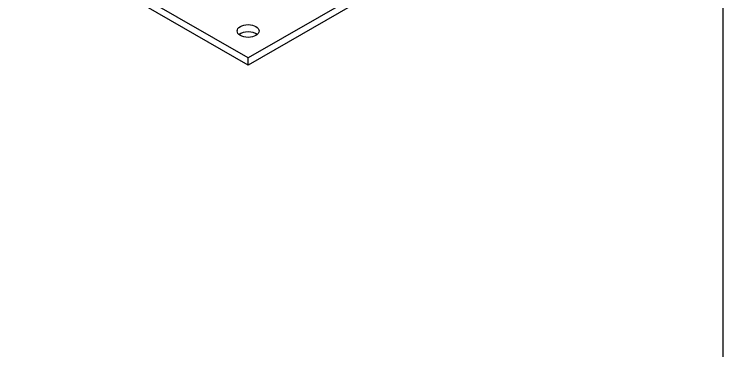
# Model space of a CAD drawing. Header units: millimetres. Extents: x 75184266 to 76346726, y -35850126 to -33679385.
# Drawn here: x 75487089 to 75528203, y -35574068 to -35554539 of the extents above; entities that cross this region are included whole.
import ezdxf

# ---------------------------------------------------------------- set-up
doc = ezdxf.new("R2010")
doc.units = ezdxf.units.MM
doc.header["$LTSCALE"] = 50
doc.header["$MEASUREMENT"] = 0
doc.layers.add('PARKING', color=7, linetype='CONTINUOUS')
doc.layers.add('가시적인 것(ISO)', color=7, linetype='CONTINUOUS', lineweight=25)

msp = doc.modelspace()

# ---------------------------------------------------------------- linework, layer by layer
at = {"layer": 'PARKING', "color": 3}
msp.add_line((75528203.1, -35522254.9), (75528203.1, -35756542.3), dxfattribs=at)
at = {"layer": '가시적인 것(ISO)'}
for p, q in [((75524418.5, -35543397.9), (75500663.6, -35557077.4)), ((75524418.5, -35543816.4), (75500663.6, -35557495.9)), ((75500663.6, -35557077.4), (75487089.4, -35549260.5)), ((75500663.6, -35557495.9), (75487089.4, -35549679)), ((75500663.6, -35557495.9), (75500663.6, -35557077.4))]:
    msp.add_line(p, q, dxfattribs=at)
msp.add_ellipse((75500663.6, -35555514), major_axis=(-639.9, 0), ratio=0.5758617, dxfattribs=at)
msp.add_ellipse((75500663.6, -35555932.5), major_axis=(-639.9, 0), ratio=0.5758617, start_param=3.7455175, end_param=5.6792605, dxfattribs=at)

doc.saveas('drawing.dxf')
